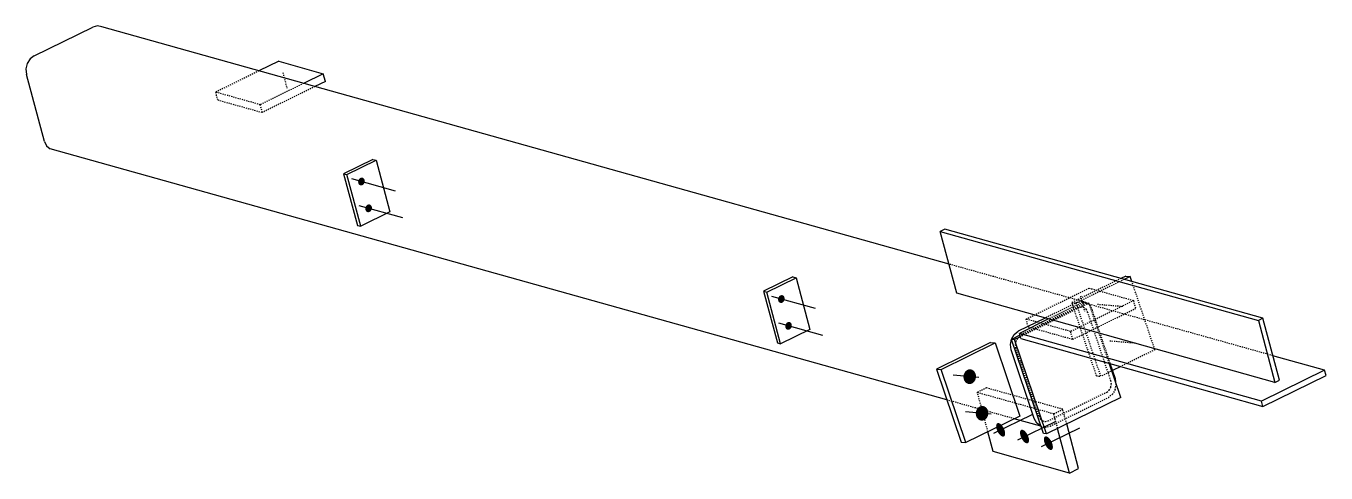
# Model space of a CAD drawing. Header units: millimetres. Extents: x 12 to 36620, y 8 to 819.
# Drawn here: x 34333 to 36620, y 14 to 801 of the extents above; entities that cross this region are included whole.
import ezdxf

# ---------------------------------------------------------------- set-up
doc = ezdxf.new("R2010")
doc.units = ezdxf.units.MM
doc.linetypes.add('DXK_LINE_DOT2', pattern=[3.9198, 1.9599, -1.9599])
doc.layers.add('STÅL', color=7, linetype='Continuous')

msp = doc.modelspace()

# ---------------------------------------------------------------- hatches: boundary and pattern name
at = {"layer": 'STÅL', "linetype": 'Continuous'}
for points in [[(34917.9, 528.9), (34918.4, 530.2), (34919.1, 531.5), (34920.1, 532.5), (34921.1, 533.4), (34922.3, 533.9), (34923.5, 534.2), (34924.7, 534.2), (34925.8, 533.9), (34926.9, 533.3), (34927.8, 532.4), (34928.5, 531.3), (34928.9, 530.1), (34929.2, 528.7), (34929.1, 527.2), (34928.9, 525.8), (34928.4, 524.4), (34927.6, 523.2), (34926.7, 522.1), (34925.7, 521.3), (34924.5, 520.7), (34923.3, 520.5), (34922.1, 520.5), (34920.9, 520.8), (34919.9, 521.4), (34919, 522.3), (34918.3, 523.4), (34917.8, 524.6), (34917.6, 526), (34917.6, 527.4)], [(34930.5, 481.7), (34931.1, 483), (34931.8, 484.3), (34932.7, 485.3), (34933.8, 486.2), (34934.9, 486.7), (34936.1, 487), (34937.3, 487), (34938.5, 486.7), (34939.5, 486.1), (34940.4, 485.2), (34941.1, 484.1), (34941.6, 482.9), (34941.8, 481.5), (34941.8, 480), (34941.5, 478.6), (34941, 477.2), (34940.3, 476), (34939.4, 474.9), (34938.3, 474.1), (34937.1, 473.5), (34935.9, 473.3), (34934.7, 473.3), (34933.6, 473.6), (34932.5, 474.2), (34931.7, 475.1), (34931, 476.2), (34930.5, 477.4), (34930.3, 478.8), (34930.3, 480.2)], [(35656.6, 322), (35657.1, 323.4), (35657.8, 324.6), (35658.8, 325.7), (35659.8, 326.5), (35661, 327.1), (35662.2, 327.4), (35663.4, 327.4), (35664.5, 327), (35665.6, 326.4), (35666.5, 325.6), (35667.2, 324.5), (35667.6, 323.2), (35667.9, 321.8), (35667.8, 320.4), (35667.6, 319), (35667.1, 317.6), (35666.3, 316.4), (35665.4, 315.3), (35664.4, 314.5), (35663.2, 313.9), (35662, 313.6), (35660.8, 313.6), (35659.6, 314), (35658.6, 314.6), (35657.7, 315.4), (35657, 316.5), (35656.5, 317.8), (35656.3, 319.2), (35656.3, 320.6)], [(35669.2, 274.8), (35669.8, 276.2), (35670.5, 277.4), (35671.4, 278.5), (35672.5, 279.3), (35673.6, 279.9), (35674.8, 280.2), (35676, 280.2), (35677.2, 279.8), (35678.2, 279.2), (35679.1, 278.4), (35679.8, 277.3), (35680.3, 276), (35680.5, 274.6), (35680.5, 273.2), (35680.2, 271.8), (35679.7, 270.4), (35679, 269.2), (35678.1, 268.1), (35677, 267.3), (35675.8, 266.7), (35674.6, 266.4), (35673.4, 266.4), (35672.3, 266.8), (35671.2, 267.4), (35670.4, 268.2), (35669.7, 269.3), (35669.2, 270.6), (35669, 272), (35669, 273.4)], [(35982.5, 184.8), (35982.9, 187.5), (35983.9, 190), (35985.2, 192.3), (35986.9, 194.1), (35988.9, 195.6), (35991.1, 196.5), (35993.4, 196.9), (35995.7, 196.7), (35997.9, 195.9), (35999.9, 194.6), (36001.7, 192.9), (36003, 190.7), (36004, 188.3), (36004.5, 185.7), (36004.5, 183), (36004, 180.3), (36003.1, 177.8), (36001.7, 175.5), (36000, 173.6), (35998, 172.2), (35995.8, 171.3), (35993.5, 170.9), (35991.2, 171.1), (35989, 171.9), (35987, 173.1), (35985.3, 174.9), (35983.9, 177), (35983, 179.5), (35982.5, 182.1)], [(36004.1, 120.4), (36004.6, 123.1), (36005.6, 125.6), (36006.9, 127.9), (36008.6, 129.7), (36010.6, 131.2), (36012.8, 132.1), (36015.1, 132.5), (36017.4, 132.3), (36019.6, 131.5), (36021.6, 130.2), (36023.3, 128.5), (36024.7, 126.3), (36025.7, 123.9), (36026.1, 121.3), (36026.2, 118.6), (36025.7, 115.9), (36024.8, 113.4), (36023.4, 111.1), (36021.7, 109.2), (36019.7, 107.8), (36017.5, 106.9), (36015.2, 106.5), (36012.9, 106.7), (36010.7, 107.5), (36008.7, 108.7), (36007, 110.5), (36005.6, 112.6), (36004.7, 115.1), (36004.2, 117.7)], [(36053.4, 93), (36054.4, 90.5), (36055.2, 88.1), (36055.7, 85.7), (36055.8, 83.5), (36055.6, 81.6), (36055, 80.1), (36054.2, 79), (36053, 78.5), (36051.6, 78.4), (36050.1, 78.9), (36048.5, 79.9), (36046.8, 81.3), (36045.2, 83.1), (36043.7, 85.3), (36042.4, 87.6), (36041.3, 90.1), (36040.5, 92.6), (36040.1, 95), (36039.9, 97.2), (36040.2, 99.1), (36040.7, 100.6), (36041.6, 101.7), (36042.7, 102.2), (36044.1, 102.3), (36045.7, 101.8), (36047.3, 100.8), (36048.9, 99.4), (36050.6, 97.5), (36052, 95.4)], [(36095.3, 81.3), (36096.4, 78.8), (36097.2, 76.3), (36097.7, 73.9), (36097.8, 71.7), (36097.6, 69.8), (36097, 68.3), (36096.1, 67.3), (36095, 66.7), (36093.6, 66.7), (36092.1, 67.1), (36090.4, 68.1), (36088.8, 69.5), (36087.2, 71.4), (36085.7, 73.5), (36084.4, 75.9), (36083.3, 78.4), (36082.5, 80.9), (36082, 83.3), (36081.9, 85.5), (36082.1, 87.3), (36082.7, 88.9), (36083.6, 89.9), (36084.7, 90.5), (36086.1, 90.5), (36087.6, 90), (36089.3, 89.1), (36090.9, 87.6), (36092.5, 85.8), (36094, 83.6)], [(36137.3, 69.5), (36138.4, 67), (36139.2, 64.6), (36139.6, 62.2), (36139.8, 60), (36139.5, 58.1), (36139, 56.6), (36138.1, 55.5), (36137, 54.9), (36135.6, 54.9), (36134, 55.4), (36132.4, 56.4), (36130.8, 57.8), (36129.1, 59.6), (36127.7, 61.8), (36126.3, 64.1), (36125.3, 66.6), (36124.5, 69.1), (36124, 71.5), (36123.9, 73.7), (36124.1, 75.6), (36124.7, 77.1), (36125.5, 78.2), (36126.7, 78.7), (36128.1, 78.8), (36129.6, 78.3), (36131.2, 77.3), (36132.9, 75.9), (36134.5, 74), (36136, 71.9)]]:
    msp.add_hatch(color=96, dxfattribs=at).paths.add_polyline_path(points)

# ---------------------------------------------------------------- linework, layer by layer
at = {"layer": 'STÅL', "color": 2, "linetype": 'Continuous'}
for p, q in [((34458.9, 801), (34450.9, 799)), ((34466.6, 799.2), (34458.9, 801)), ((34347.9, 748.4), (34450.9, 799)), ((35957, 381.9), (34466.6, 799.2)), ((34335.6, 734.8), (34333.3, 725.4)), ((34340.7, 742.9), (34335.6, 734.8)), ((34347.9, 748.4), (34340.7, 742.9)), ((34777.9, 739), (34743, 721.8)), ((34777.9, 739), (34856.3, 717)), ((34333.3, 725.4), (34334.1, 715.9)), ((34365.7, 597.9), (34334.1, 715.9)), ((34856.3, 717), (34821.4, 699.9)), ((34859.9, 703.4), (34856.3, 717)), ((34859.9, 703.4), (34841.3, 694.3)), ((34365.7, 597.9), (34369.6, 590)), ((34369.6, 590), (34375.9, 584.7)), ((35953.4, 143), (34375.9, 584.7)), ((34943.6, 566.3), (34892.1, 541)), ((34897.7, 539.4), (34949.2, 564.7)), ((34943.6, 566.3), (34949.2, 564.7)), ((34949.2, 564.7), (34973.6, 473.9)), ((34892.1, 541), (34916.5, 450.2)), ((34892.1, 541), (34897.7, 539.4)), ((34922.1, 448.6), (34897.7, 539.4)), ((34973.6, 473.9), (34922.1, 448.6)), ((34916.5, 450.2), (34922.1, 448.6)), ((35949.5, 443.4), (35941.6, 439.5)), ((35970.7, 330.6), (35941.6, 439.5)), ((35941.6, 439.5), (36501.2, 282.8)), ((36509.1, 286.7), (35949.5, 443.4)), ((35682.3, 359.4), (35630.8, 334.1)), ((35636.4, 332.6), (35687.9, 357.9)), ((35682.3, 359.4), (35687.9, 357.9)), ((35687.9, 357.9), (35712.3, 267.1)), ((36267.9, 360.8), (36259.4, 356.7)), ((36275.8, 360.1), (36265.3, 355)), ((36267.9, 360.8), (36275.8, 360.1)), ((36278.8, 351.2), (36275.8, 360.1)), ((35630.8, 334.1), (35655.2, 243.4)), ((35630.8, 334.1), (35636.4, 332.6)), ((35660.8, 241.8), (35636.4, 332.6)), ((36530.4, 173.9), (35970.7, 330.6)), ((36126.1, 287.1), (36078.6, 263.8)), ((36132.3, 285.4), (36080.8, 260.1)), ((36509.1, 286.7), (36501.2, 282.8)), ((36501.2, 282.8), (36530.4, 173.9)), ((36538.3, 177.8), (36509.1, 286.7)), ((35712.3, 267.1), (35660.8, 241.8)), ((36066.9, 250.1), (36071.6, 258.3)), ((36081.7, 256.7), (36067.2, 249.6)), ((36071.6, 258.3), (36078.6, 263.8)), ((36082.4, 254), (36072.4, 249.1)), ((36082.8, 252.6), (36080.8, 260.1)), ((36506.8, 140.8), (36080.8, 260.1)), ((35655.2, 243.4), (35660.8, 241.8)), ((36030.2, 244), (35935.1, 197.3)), ((35943, 196.6), (36038.1, 243.3)), ((36030.2, 244), (36038.1, 243.3)), ((36038.1, 243.3), (36081.4, 114.5)), ((36065.1, 240.5), (36066.9, 250.1)), ((36066.6, 230.9), (36065.1, 240.5)), ((36107.1, 110.4), (36066.6, 230.9)), ((36123, 83.7), (36067.2, 249.6)), ((36072.4, 249.1), (36067.2, 249.6)), ((36128.3, 83.2), (36072.4, 249.1)), ((36083.4, 251), (36509.3, 131.7)), ((36259, 147.5), (36238.8, 207.4)), ((36249.7, 180.4), (36240.8, 206.9)), ((36617.8, 195.3), (36526.8, 220.8)), ((35935.1, 197.3), (35978.5, 68.5)), ((35935.1, 197.3), (35943, 196.6)), ((35986.4, 67.8), (35943, 196.6)), ((36259, 201.8), (36244.9, 194.9)), ((36617.8, 195.3), (36506.8, 140.8)), ((36509.3, 131.7), (36620.2, 186.2)), ((36620.2, 186.2), (36617.8, 195.3)), ((36251.2, 170.8), (36249.7, 180.4)), ((36251.2, 170.7), (36251.2, 170.8)), ((36530.4, 173.9), (36538.3, 177.8)), ((36259, 147.5), (36128.3, 83.2)), ((36509.3, 131.7), (36506.8, 140.8)), ((36081.4, 114.5), (35986.4, 67.8)), ((36118.4, 96.8), (36071.9, 109.8)), ((36111.6, 102.2), (36107.1, 110.4)), ((36118.4, 96.8), (36111.6, 102.2)), ((36118.4, 96.8), (36118.6, 96.8)), ((36169.2, 14.4), (36148.1, 93)), ((36185, 22.2), (36164, 100.7)), ((36034.9, 52), (36025.5, 87)), ((36128.3, 83.2), (36123, 83.7)), ((35978.5, 68.5), (35986.4, 67.8)), ((36169.2, 14.4), (36034.9, 52)), ((36169.2, 14.4), (36185, 22.2))]:
    msp.add_line(p, q, dxfattribs=at)
at = {"layer": 'STÅL', "color": 7, "linetype": 'DXK_LINE_DOT2'}
for p, q in [((34743, 721.8), (34667, 684.5)), ((34821.4, 699.9), (34745.4, 662.5)), ((34841.3, 694.3), (34749, 648.9)), ((34670.7, 670.8), (34667, 684.5)), ((34745.4, 662.5), (34667, 684.5)), ((34670.7, 670.8), (34749, 648.9)), ((34749, 648.9), (34745.4, 662.5)), ((36197.9, 314.5), (35957, 381.9)), ((36259.4, 356.7), (36172.8, 314.1)), ((36265.3, 355), (36180.7, 313.4)), ((36319.1, 231.3), (36278.8, 351.2)), ((36092.6, 285.3), (36203.5, 339.8)), ((36203.5, 339.8), (36281.9, 317.9)), ((36197.9, 313.8), (36081.7, 256.7)), ((36184.7, 305.1), (36081.7, 254.5)), ((36203.2, 313.4), (36082.4, 254)), ((36181.6, 314.4), (36126.1, 287.1)), ((36191.7, 314.6), (36132.3, 285.4)), ((36281.9, 317.9), (36171, 263.4)), ((36172.8, 314.1), (36216.2, 185.3)), ((36172.8, 314.1), (36180.7, 313.4)), ((36174.6, 249.7), (36285.5, 304.2)), ((36224.1, 184.6), (36180.7, 313.4)), ((36181.6, 314.4), (36189.7, 316.3)), ((36189.6, 306.3), (36184.7, 305.1)), ((36194.5, 305.2), (36189.6, 306.3)), ((36189.7, 316.3), (36197.9, 314.5)), ((36526.8, 220.8), (36191.7, 314.6)), ((36198.6, 301.9), (36194.5, 305.2)), ((36197.9, 314.5), (36204.7, 309.1)), ((36197.9, 313.8), (36203.2, 313.4)), ((36201.2, 297), (36198.6, 301.9)), ((36238.8, 207.4), (36203.2, 313.4)), ((36204.7, 309.1), (36209.2, 300.9)), ((36240.8, 206.9), (36209.2, 300.9)), ((36285.5, 304.2), (36281.9, 317.9)), ((36096.3, 271.7), (36092.6, 285.3)), ((36171, 263.4), (36092.6, 285.3)), ((36241.8, 176.5), (36201.2, 297)), ((36081.7, 254.5), (36077.5, 251.2)), ((36083.2, 251), (36082.8, 252.6)), ((36096.3, 271.7), (36174.6, 249.7)), ((36174.6, 249.7), (36171, 263.4)), ((36074.7, 246.3), (36073.6, 240.5)), ((36073.6, 240.5), (36074.5, 234.7)), ((36115, 114.2), (36074.5, 234.7)), ((36077.5, 251.2), (36074.7, 246.3)), ((36083.2, 251), (36083.4, 251)), ((36319.1, 231.3), (36259, 201.8)), ((36216.2, 185.3), (36224.1, 184.6)), ((36244.9, 194.9), (36224.1, 184.6)), ((36022.7, 164.2), (36006.9, 156.4)), ((36157, 126.6), (36022.7, 164.2)), ((36234.6, 156.8), (36238.8, 160.1)), ((36238.8, 160.1), (36241.6, 165)), ((36241.6, 165), (36242.7, 170.8)), ((36242.7, 170.8), (36241.8, 176.5)), ((36249.4, 161.2), (36244.7, 153)), ((36249.4, 161.2), (36251.2, 170.7)), ((36071.9, 109.8), (35953.4, 143)), ((36025.5, 87), (36006.9, 156.4)), ((36006.9, 156.4), (36141.2, 118.8)), ((36131.6, 106.2), (36234.6, 156.8)), ((36134.7, 96.9), (36237.7, 147.5)), ((36244.7, 153), (36237.7, 147.5)), ((36141.2, 118.8), (36157, 126.6)), ((36148.1, 93), (36141.2, 118.8)), ((36164, 100.7), (36157, 126.6)), ((36115, 114.2), (36117.7, 109.4)), ((36117.7, 109.4), (36121.8, 106.1)), ((36118.6, 96.8), (36126.5, 95)), ((36121.8, 106.1), (36126.7, 105)), ((36126.5, 95), (36134.7, 96.9)), ((36126.7, 105), (36131.6, 106.2))]:
    msp.add_line(p, q, dxfattribs=at)
at = {"layer": 'STÅL', "color": 96, "linetype": 'DXK_LINE_DOT2'}
for p, q in [((34785, 719), (34792.3, 691.8)), ((36188.2, 326.1), (36195.5, 298.9)), ((36262.8, 307.1), (36218.1, 310.9)), ((36284.4, 242.7), (36239.8, 246.5))]:
    msp.add_line(p, q, dxfattribs=at)
at = {"layer": 'STÅL', "color": 96, "linetype": 'Continuous'}
for p, q in [((34983.5, 510.5), (34906.6, 532)), ((34996.2, 463.3), (34919.2, 484.8)), ((35722.2, 303.7), (35645.3, 325.2)), ((35734.9, 256.5), (35657.9, 278)), ((36009.3, 182.5), (35964.6, 186.4)), ((36030.9, 118.1), (35986.2, 122)), ((36036, 84.5), (36103.3, 117.6)), ((36078, 72.7), (36145.3, 105.8)), ((36119.9, 61), (36187.3, 94.1))]:
    msp.add_line(p, q, dxfattribs=at)

doc.saveas('drawing.dxf')
